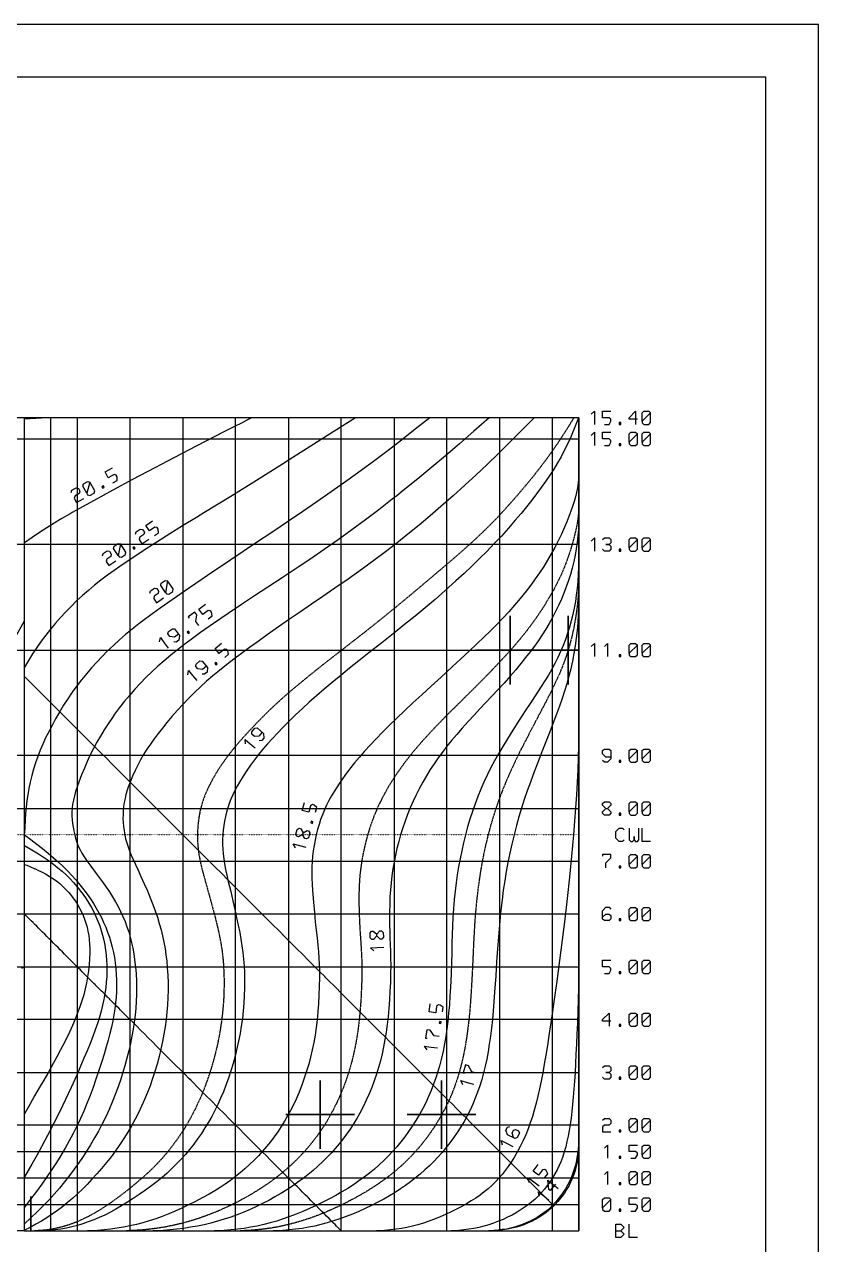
# Model space of a CAD drawing. Header units: millimetres. Extents: x -75152 to 353425, y 12138 to 222005.
# Drawn here: x 338384 to 353425, y 149658 to 172769 of the extents above; entities that cross this region are included whole.
import ezdxf

# ---------------------------------------------------------------- set-up
doc = ezdxf.new("R2010")
doc.units = ezdxf.units.MM
doc.linetypes.add('ACAD_ISO02W100', pattern=[15, 12, -3])
doc.linetypes.add('ACAD_ISO07W100', pattern=[3.5, 0.5, -3])
doc.layers.add('11', color=7, linetype='Continuous')

# ---------------------------------------------------------------- blocks, each defined once
blk = doc.blocks.new('A$C3242291E')
at = {"layer": '11', "color": 7, "linetype": 'Continuous'}
for points in [[(0, 0), (175200, 0), (175200, 65899), (0, 65899), (0, 0)], [(1000, 1000), (174200, 1000), (174200, 64899), (1000, 64899), (1000, 1000)], [(170893, 58514), (170955, 58574), (170955, 58574), (170955, 58449), (170955, 58324)], [(171143, 58324), (171235, 58324), (171235, 58324), (171268, 58387), (171268, 58387), (171268, 58419), (171268, 58419), (171235, 58449), (171235, 58449), (171110, 58449), (171110, 58449), (171110, 58574), (171110, 58574), (171268, 58574)], [(171768, 58419), (171610, 58419), (171610, 58419), (171610, 58449), (171610, 58449), (171735, 58574), (171735, 58574), (171735, 58449), (171735, 58324)], [(171860, 58387), (171860, 58544), (171860, 58544), (171893, 58574), (171893, 58574), (171985, 58574), (171985, 58574), (172018, 58544), (172018, 58544), (171860, 58387), (171860, 58387), (171860, 58354), (171860, 58354), (171893, 58324), (171893, 58324), (171985, 58324), (171985, 58324), (172018, 58357), (172018, 58357), (172018, 58544)], [(160160, 58449), (149660, 58449)], [(160160, 43046), (160160, 58451)], [(170660, 58449), (160160, 58449)], [(166430, 58449), (165782, 58034), (165176, 57649), (165049, 57569), (164555, 57259), (164069, 56958), (163560, 56647), (163419, 56560), (163155, 56399), (162912, 56249), (162685, 56107), (162466, 55966), (162250, 55824), (162029, 55673), (161798, 55511), (161734, 55465), (161609, 55371), (161488, 55275), (161372, 55178), (161258, 55080), (161149, 54980), (161043, 54877), (160941, 54773), (160842, 54667), (160747, 54558), (160655, 54447), (160565, 54334), (160479, 54217), (160395, 54099), (160314, 53977), (160236, 53852), (160161, 53726)], [(167840, 58449), (167561, 58230), (167299, 58026), (167046, 57831), (166795, 57641), (166536, 57450), (166264, 57253), (165969, 57044), (165697, 56854), (165431, 56672), (165158, 56488), (164864, 56291), (164534, 56071), (164066, 55758), (163624, 55458), (163186, 55158), (162731, 54842), (162590, 54742), (162455, 54643), (162324, 54543), (162198, 54442), (162076, 54342), (161958, 54240), (161845, 54137), (161736, 54033), (161630, 53927), (161528, 53820), (161430, 53711), (161334, 53600), (161242, 53486), (161153, 53370), (161067, 53250), (160984, 53128), (160903, 53003), (160825, 52874), (160751, 52747), (160683, 52623), (160619, 52503), (160561, 52384), (160507, 52267), (160457, 52150), (160412, 52033), (160371, 51916), (160334, 51796), (160300, 51674), (160269, 51549), (160244, 51428), (160222, 51310), (160205, 51192), (160191, 51074), (160179, 50952), (160171, 50825), (160165, 50692), (160161, 50581)], [(168960, 58449), (168671, 58194), (168398, 57956), (168135, 57730), (167875, 57510), (167611, 57292), (167335, 57070), (167210, 56970), (167125, 56904), (166871, 56706), (166617, 56514), (166362, 56325), (166104, 56139), (165839, 55953), (165566, 55766), (165346, 55618), (165042, 55417), (164770, 55240), (164517, 55075), (164270, 54912), (164016, 54742), (163742, 54555), (163656, 54495), (163496, 54381), (163344, 54270), (163199, 54162), (163061, 54055), (162930, 53950), (162805, 53845), (162685, 53741), (162571, 53636), (162461, 53529), (162355, 53421), (162253, 53311), (162153, 53197), (162057, 53080), (161962, 52958), (161868, 52832), (161825, 52771), (161745, 52654), (161670, 52537), (161599, 52420), (161532, 52303), (161468, 52184), (161408, 52064), (161350, 51941), (161295, 51814), (161242, 51684), (161191, 51549), (161190, 51547), (161157, 51457), (161129, 51371), (161106, 51288), (161087, 51208), (161073, 51130), (161063, 51055), (161058, 50981), (161058, 50908), (161061, 50836), (161068, 50765), (161080, 50693), (161095, 50622), (161113, 50549), (161114, 50547), (161128, 50484), (161145, 50425), (161164, 50372), (161187, 50319), (161215, 50263), (161248, 50203), (161290, 50135), (161344, 50054), (161415, 49953), (161517, 49815), (161652, 49638), (161710, 49558), (161772, 49467), (161830, 49375), (161884, 49283), (161935, 49190), (161982, 49096), (162025, 49001), (162065, 48905), (162101, 48808), (162134, 48709), (162163, 48609), (162189, 48506), (162211, 48402), (162231, 48296), (162247, 48188), (162260, 48078), (162263, 48048), (162274, 47916), (162282, 47784), (162285, 47654), (162284, 47524), (162279, 47394), (162271, 47264), (162258, 47134), (162241, 47002), (162221, 46869), (162196, 46735), (162168, 46598), (162136, 46459), (162099, 46317), (162059, 46172), (162031, 46075), (161983, 45923), (161932, 45774), (161878, 45629), (161821, 45486), (161762, 45346), (161699, 45208), (161632, 45073), (161562, 44939), (161489, 44808), (161412, 44677), (161331, 44548), (161247, 44420), (161196, 44347), (161104, 44218), (161012, 44094), (160918, 43974), (160822, 43858), (160723, 43744), (160620, 43631), (160513, 43519), (160402, 43407), (160284, 43294), (160161, 43180)], [(169813, 58449), (169576, 58209), (169352, 57984), (169136, 57771), (168925, 57566), (168715, 57367), (168502, 57169), (168281, 56970), (168049, 56766), (167842, 56589), (167634, 56415), (167424, 56244), (167211, 56075), (166997, 55910), (166780, 55747), (166560, 55587), (166289, 55394), (166041, 55221), (165812, 55063), (165596, 54915), (165388, 54774), (165182, 54634), (164974, 54490), (164757, 54338), (164584, 54214), (164422, 54097), (164268, 53984), (164123, 53874), (163985, 53768), (163854, 53664), (163729, 53560), (163609, 53457), (163494, 53353), (163382, 53247), (163272, 53139), (163165, 53027), (163058, 52911), (162952, 52789), (162859, 52679), (162772, 52572), (162691, 52469), (162615, 52368), (162545, 52268), (162479, 52169), (162417, 52070), (162359, 51970), (162305, 51869), (162254, 51766), (162206, 51659), (162160, 51549), (162131, 51471), (162105, 51393), (162083, 51315), (162065, 51239), (162050, 51162), (162038, 51086), (162031, 51010), (162027, 50934), (162026, 50858), (162029, 50781), (162036, 50704), (162046, 50627), (162060, 50549), (162077, 50471), (162098, 50396), (162122, 50322), (162150, 50246), (162183, 50166), (162220, 50080), (162263, 49985), (162312, 49879), (162367, 49759), (162430, 49621), (162488, 49487), (162542, 49358), (162591, 49232), (162636, 49109), (162677, 48988), (162714, 48869), (162747, 48751), (162776, 48634), (162801, 48516), (162823, 48397), (162840, 48278), (162855, 48156), (162866, 48031), (162874, 47890), (162879, 47749), (162879, 47608), (162876, 47469), (162869, 47329), (162858, 47190), (162843, 47051), (162824, 46911), (162801, 46772), (162774, 46632), (162744, 46491), (162709, 46350), (162671, 46208), (162629, 46065), (162586, 45931), (162539, 45798), (162489, 45668), (162436, 45538), (162379, 45411), (162318, 45285), (162254, 45161), (162187, 45039), (162116, 44918), (162042, 44799), (161965, 44682), (161884, 44566), (161800, 44453), (161712, 44341), (161621, 44231), (161530, 44126), (161439, 44025), (161348, 43928), (161257, 43836), (161165, 43748), (161072, 43664), (160978, 43583), (160883, 43506), (160787, 43433), (160688, 43363), (160587, 43296), (160485, 43232), (160379, 43172), (160271, 43114), (160161, 43059)], [(164460, 58449), (164373, 58401), (164271, 58349), (164139, 58285), (164025, 58229), (163949, 58190), (163412, 57911), (162870, 57626), (162752, 57564), (162629, 57500), (162209, 57277), (161835, 57076), (161468, 56875), (161067, 56656), (161024, 56632), (160869, 56543), (160724, 56455), (160585, 56367), (160447, 56276), (160307, 56180), (160161, 56078)], [(160532, 58449), (160481, 58444), (160374, 58436), (160267, 58431), (160161, 58430)], [(170651, 58449), (170603, 58319), (170553, 58192), (170500, 58069), (170444, 57947), (170384, 57828), (170322, 57710), (170255, 57594), (170185, 57477), (170110, 57361), (170031, 57244), (169948, 57126), (169860, 57007), (169767, 56886), (169668, 56762), (169565, 56636), (169455, 56506), (169326, 56356), (169194, 56209), (169059, 56065), (168922, 55922), (168781, 55781), (168636, 55640), (168487, 55499), (168333, 55358), (168131, 55177), (167938, 55009), (167748, 54848), (167557, 54689), (167360, 54530), (167152, 54363), (166929, 54186), (166685, 53994), (166496, 53845), (166318, 53703), (166149, 53566), (165990, 53435), (165838, 53308), (165693, 53184), (165555, 53063), (165423, 52942), (165296, 52821), (165172, 52700), (165059, 52586), (164954, 52477), (164855, 52372), (164763, 52270), (164676, 52170), (164595, 52071), (164517, 51972), (164443, 51871), (164371, 51768), (164302, 51661), (164234, 51549), (164187, 51468), (164145, 51386), (164106, 51305), (164071, 51224), (164039, 51143), (164011, 51061), (163987, 50979), (163966, 50895), (163948, 50811), (163934, 50725), (163923, 50638), (163916, 50549), (163912, 50458), (163912, 50368), (163916, 50279), (163924, 50188), (163936, 50095), (163952, 49998), (163971, 49895), (163994, 49786), (164021, 49668), (164066, 49475), (164108, 49297), (164145, 49133), (164179, 48980), (164210, 48837), (164237, 48702), (164260, 48572), (164280, 48446), (164296, 48322), (164309, 48197), (164319, 48070), (164325, 47939), (164328, 47794), (164327, 47648), (164323, 47503), (164315, 47358), (164302, 47214), (164287, 47070), (164267, 46927), (164243, 46784), (164216, 46642), (164185, 46500), (164151, 46360), (164113, 46220), (164071, 46081), (164025, 45943), (163976, 45807), (163927, 45683), (163876, 45562), (163822, 45444), (163766, 45328), (163706, 45215), (163644, 45105), (163579, 44997), (163511, 44892), (163440, 44789), (163366, 44689), (163289, 44592), (163210, 44497), (163127, 44404), (163042, 44315), (162953, 44228), (162862, 44143), (162768, 44061), (162671, 43982), (162570, 43906), (162452, 43819), (162336, 43738), (162222, 43661), (162111, 43589), (162001, 43522), (161894, 43460), (161787, 43402), (161682, 43348), (161577, 43300), (161474, 43255), (161370, 43216), (161267, 43180), (161164, 43149), (161060, 43122), (160956, 43100), (160851, 43081), (160745, 43067), (160637, 43057), (160528, 43051), (160473, 43050)], [(160660, 43049), (160660, 58449)], [(161160, 58449), (161160, 43049)], [(162160, 43049), (162160, 58449)], [(163160, 58449), (163160, 43049)], [(164160, 43049), (164160, 58449)], [(165160, 58449), (165160, 43049)], [(166160, 43049), (166160, 58449)], [(167160, 58449), (167160, 43049)], [(168160, 43049), (168160, 58449)], [(169160, 58449), (169160, 43049)], [(170160, 43049), (170160, 58449)], [(170660, 58449), (170660, 43049)], [(170660, 43049), (170660, 58449)], [(171423, 58324), (171455, 58324), (171455, 58324), (171455, 58357), (171455, 58357), (171423, 58357), (171423, 58357), (171423, 58324), (171423, 58324), (171455, 58324)], [(149660, 58049), (160160, 58049)], [(160160, 58049), (170660, 58049)], [(170893, 58114), (170955, 58174), (170955, 58174), (170955, 58049), (170955, 57924)], [(171143, 57924), (171235, 57924), (171235, 57924), (171268, 57987), (171268, 57987), (171268, 58019), (171268, 58019), (171235, 58049), (171235, 58049), (171110, 58049), (171110, 58049), (171110, 58174), (171110, 58174), (171268, 58174)], [(171610, 57987), (171610, 58144), (171610, 58144), (171643, 58174), (171643, 58174), (171735, 58174), (171735, 58174), (171768, 58144), (171768, 58144), (171610, 57987), (171610, 57987), (171610, 57954), (171610, 57954), (171643, 57924), (171643, 57924), (171735, 57924), (171735, 57924), (171768, 57957), (171768, 57957), (171768, 58144)], [(171860, 57987), (171860, 58144), (171860, 58144), (171893, 58174), (171893, 58174), (171985, 58174), (171985, 58174), (172018, 58144), (172018, 58144), (171860, 57987), (171860, 57987), (171860, 57954), (171860, 57954), (171893, 57924), (171893, 57924), (171985, 57924), (171985, 57924), (172018, 57957), (172018, 57957), (172018, 58144)], [(171423, 57924), (171455, 57924), (171455, 57924), (171455, 57957), (171455, 57957), (171423, 57957), (171423, 57957), (171423, 57924), (171423, 57924), (171455, 57924)], [(170659, 57422), (170658, 57383), (170653, 57294), (170644, 57208), (170631, 57122), (170615, 57035), (170594, 56949), (170570, 56860), (170542, 56770), (170510, 56677), (170473, 56580), (170433, 56479), (170388, 56374), (170330, 56244), (170269, 56117), (170205, 55992), (170138, 55870), (170068, 55749), (169994, 55630), (169916, 55513), (169835, 55396), (169749, 55279), (169660, 55164), (169550, 55028), (169442, 54899), (169333, 54776), (169222, 54655), (169108, 54536), (168988, 54416), (168862, 54292), (168727, 54164), (168583, 54029), (168427, 53884), (168259, 53729), (168051, 53538), (167860, 53363), (167683, 53200), (167518, 53048), (167363, 52903), (167215, 52762), (167074, 52624), (166942, 52492), (166821, 52368), (166708, 52250), (166603, 52136), (166504, 52023), (166409, 51910), (166318, 51795), (166228, 51675), (166139, 51549), (166080, 51461), (166025, 51373), (165974, 51286), (165927, 51198), (165883, 51109), (165842, 51020), (165805, 50929), (165770, 50837), (165739, 50744), (165711, 50648), (165686, 50549), (165663, 50446), (165644, 50345), (165629, 50245), (165618, 50145), (165610, 50043), (165605, 49940), (165604, 49835), (165605, 49726), (165610, 49613), (165617, 49495), (165635, 49276), (165652, 49079), (165669, 48902), (165685, 48742), (165701, 48597), (165715, 48462), (165727, 48335), (165737, 48213), (165744, 48093), (165747, 47972), (165747, 47847), (165744, 47677), (165737, 47513), (165729, 47353), (165717, 47198), (165702, 47047), (165684, 46900), (165663, 46756), (165639, 46615), (165610, 46477), (165579, 46340), (165543, 46206), (165504, 46072), (165460, 45940), (165412, 45808), (165360, 45676), (165303, 45543), (165254, 45436), (165200, 45330), (165144, 45226), (165085, 45124), (165023, 45024), (164958, 44926), (164890, 44831), (164819, 44737), (164745, 44646), (164669, 44557), (164590, 44471), (164508, 44387), (164424, 44305), (164337, 44226), (164247, 44149), (164155, 44075), (164061, 44004), (163964, 43935), (163865, 43870), (163764, 43807), (163661, 43746), (163528, 43674), (163398, 43605), (163269, 43540), (163142, 43480), (163017, 43424), (162893, 43371), (162769, 43323), (162646, 43279), (162524, 43238), (162403, 43202), (162281, 43170), (162159, 43141), (162037, 43117), (161915, 43096), (161791, 43079), (161667, 43066), (161541, 43057), (161414, 43051), (161355, 43050)], [(161836, 57218), (161917, 57263), (161917, 57263), (161916, 57333), (161916, 57333), (161900, 57362), (161900, 57362), (161857, 57373), (161857, 57373), (161748, 57313), (161748, 57313), (161688, 57422), (161688, 57422), (161826, 57498)], [(161044, 57036), (161058, 57078), (161058, 57078), (161139, 57123), (161139, 57123), (161182, 57112), (161182, 57112), (161212, 57057), (161212, 57057), (161199, 57013), (161199, 57013), (161118, 56969), (161118, 56969), (161104, 56927), (161104, 56927), (161149, 56843), (161149, 56843), (161288, 56919)], [(161339, 57018), (161263, 57156), (161263, 57156), (161277, 57198), (161277, 57198), (161359, 57242), (161359, 57242), (161401, 57232), (161401, 57232), (161339, 57018), (161339, 57018), (161354, 56989), (161354, 56989), (161397, 56979), (161397, 56979), (161478, 57023), (161478, 57023), (161491, 57067), (161491, 57067), (161401, 57232)], [(161643, 57113), (161671, 57129), (161671, 57129), (161656, 57157), (161656, 57157), (161627, 57142), (161627, 57142), (161643, 57113), (161643, 57113), (161671, 57129)], [(162622, 56220), (162699, 56271), (162699, 56271), (162692, 56341), (162692, 56341), (162674, 56368), (162674, 56368), (162630, 56375), (162630, 56375), (162526, 56306), (162526, 56306), (162457, 56410), (162457, 56410), (162588, 56497)], [(170659, 56519), (170656, 56429), (170651, 56341), (170641, 56215), (170627, 56091), (170609, 55968), (170588, 55845), (170562, 55724), (170533, 55603), (170499, 55483), (170462, 55364), (170421, 55246), (170377, 55129), (170328, 55012), (170274, 54893), (170218, 54777), (170160, 54664), (170098, 54554), (170034, 54445), (169966, 54337), (169894, 54230), (169817, 54123), (169737, 54015), (169651, 53905), (169561, 53792), (169464, 53677), (169363, 53558), (169243, 53424), (169127, 53297), (169012, 53175), (168899, 53056), (168787, 52938), (168675, 52818), (168562, 52696), (168449, 52569), (168347, 52451), (168251, 52337), (168162, 52226), (168077, 52116), (167997, 52007), (167921, 51897), (167847, 51785), (167776, 51669), (167706, 51549), (167641, 51430), (167580, 51309), (167521, 51186), (167467, 51062), (167416, 50936), (167368, 50808), (167324, 50680), (167284, 50549), (167248, 50421), (167215, 50292), (167187, 50163), (167161, 50034), (167139, 49905), (167120, 49774), (167105, 49642), (167093, 49509), (167083, 49375), (167077, 49228), (167074, 49092), (167074, 48963), (167076, 48838), (167079, 48717), (167083, 48596), (167088, 48473), (167092, 48346), (167095, 48213), (167096, 48072), (167094, 47920), (167090, 47755), (167082, 47585), (167073, 47421), (167061, 47262), (167047, 47108), (167030, 46959), (167010, 46814), (166988, 46673), (166962, 46536), (166934, 46402), (166902, 46270), (166867, 46141), (166828, 46014), (166785, 45889), (166738, 45766), (166688, 45643), (166633, 45521), (166574, 45400), (166511, 45279), (166452, 45175), (166391, 45073), (166328, 44975), (166262, 44879), (166193, 44785), (166121, 44694), (166046, 44606), (165968, 44519), (165888, 44435), (165804, 44353), (165717, 44272), (165627, 44194), (165534, 44117), (165437, 44042), (165337, 43969), (165234, 43897), (165127, 43827), (165017, 43758), (164903, 43691), (164788, 43626), (164671, 43565), (164553, 43507), (164434, 43452), (164313, 43401), (164191, 43353), (164068, 43309), (163944, 43268), (163819, 43230), (163692, 43196), (163565, 43165), (163437, 43138), (163308, 43115), (163178, 43095), (163048, 43078), (162917, 43066), (162785, 43057), (162653, 43051), (162592, 43050)], [(162265, 56247), (162275, 56290), (162275, 56290), (162352, 56341), (162352, 56341), (162396, 56334), (162396, 56334), (162431, 56282), (162431, 56282), (162422, 56237), (162422, 56237), (162344, 56186), (162344, 56186), (162334, 56143), (162334, 56143), (162386, 56064), (162386, 56064), (162518, 56151)], [(170893, 56114), (170955, 56174), (170955, 56174), (170955, 56049), (170955, 55924)], [(171110, 56144), (171143, 56174), (171143, 56174), (171235, 56174), (171235, 56174), (171268, 56144), (171268, 56144), (171268, 56082), (171268, 56082), (171235, 56049), (171235, 56049), (171173, 56049), (171173, 56049), (171235, 56049), (171235, 56049), (171268, 56019), (171268, 56019), (171268, 55957), (171268, 55957), (171235, 55924), (171235, 55924), (171143, 55924), (171143, 55924), (171110, 55957)], [(171610, 55987), (171610, 56144), (171610, 56144), (171643, 56174), (171643, 56174), (171735, 56174), (171735, 56174), (171768, 56144), (171768, 56144), (171610, 55987), (171610, 55987), (171610, 55954), (171610, 55954), (171643, 55924), (171643, 55924), (171735, 55924), (171735, 55924), (171768, 55957), (171768, 55957), (171768, 56144)], [(171860, 55987), (171860, 56144), (171860, 56144), (171893, 56174), (171893, 56174), (171985, 56174), (171985, 56174), (172018, 56144), (172018, 56144), (171860, 55987), (171860, 55987), (171860, 55954), (171860, 55954), (171893, 55924), (171893, 55924), (171985, 55924), (171985, 55924), (172018, 55957), (172018, 55957), (172018, 56144)], [(160160, 56049), (149660, 56049)], [(170660, 56049), (160160, 56049)], [(161935, 55840), (161848, 55971), (161848, 55971), (161859, 56014), (161859, 56014), (161936, 56065), (161936, 56065), (161979, 56058), (161979, 56058), (161935, 55840), (161935, 55840), (161953, 55813), (161953, 55813), (161997, 55806), (161997, 55806), (162074, 55857), (162074, 55857), (162083, 55902), (162083, 55902), (161979, 56058)], [(162230, 55960), (162257, 55978), (162257, 55978), (162239, 56005), (162239, 56005), (162212, 55987), (162212, 55987), (162230, 55960), (162230, 55960), (162257, 55978)], [(171423, 55924), (171455, 55924), (171455, 55924), (171455, 55957), (171455, 55957), (171423, 55957), (171423, 55957), (171423, 55924), (171423, 55924), (171455, 55924)], [(161640, 55833), (161650, 55876), (161650, 55876), (161727, 55927), (161727, 55927), (161771, 55920), (161771, 55920), (161805, 55868), (161805, 55868), (161796, 55823), (161796, 55823), (161719, 55772), (161719, 55772), (161709, 55729), (161709, 55729), (161761, 55650), (161761, 55650), (161892, 55737)], [(170659, 55784), (170659, 55758), (170655, 55616), (170649, 55479), (170639, 55346), (170627, 55217), (170612, 55090), (170594, 54966), (170572, 54843), (170546, 54722), (170517, 54603), (170484, 54484), (170447, 54367), (170406, 54251), (170362, 54136), (170314, 54022), (170261, 53909), (170205, 53797), (170146, 53686), (170082, 53575), (170014, 53465), (169933, 53338), (169844, 53203), (169748, 53058), (169644, 52899), (169531, 52724), (169409, 52530), (169309, 52368), (169219, 52221), (169138, 52084), (169064, 51953), (168994, 51824), (168927, 51690), (168861, 51549), (168801, 51414), (168746, 51276), (168693, 51137), (168644, 50994), (168597, 50849), (168554, 50701), (168513, 50549), (168475, 50397), (168441, 50245), (168410, 50094), (168382, 49943), (168357, 49790), (168336, 49637), (168317, 49481), (168300, 49324), (168286, 49148), (168275, 48983), (168268, 48823), (168262, 48662), (168257, 48495), (168253, 48318), (168247, 48123), (168239, 47907), (168229, 47662), (168219, 47494), (168208, 47331), (168194, 47173), (168178, 47021), (168160, 46873), (168139, 46729), (168115, 46590), (168089, 46454), (168060, 46322), (168027, 46194), (167991, 46068), (167952, 45945), (167910, 45825), (167864, 45707), (167814, 45591), (167760, 45476), (167702, 45363), (167640, 45251), (167574, 45139), (167503, 45028), (167434, 44927), (167363, 44829), (167289, 44733), (167212, 44641), (167133, 44551), (167051, 44464), (166966, 44380), (166878, 44298), (166787, 44219), (166692, 44141), (166595, 44066), (166495, 43993), (166391, 43922), (166283, 43853), (166173, 43785), (166058, 43720), (165940, 43656), (165812, 43589), (165685, 43527), (165559, 43469), (165434, 43414), (165309, 43363), (165185, 43317), (165062, 43274), (164938, 43234), (164815, 43199), (164691, 43167), (164568, 43140), (164443, 43115), (164319, 43095), (164193, 43079), (164067, 43066), (163940, 43056), (163812, 43051), (163753, 43050)], [(162831, 55140), (162741, 55270), (162741, 55270), (162751, 55313), (162751, 55313), (162827, 55366), (162827, 55366), (162871, 55359), (162871, 55359), (162831, 55140), (162831, 55140), (162850, 55114), (162850, 55114), (162894, 55107), (162894, 55107), (162970, 55160), (162970, 55160), (162978, 55206), (162978, 55206), (162871, 55359)], [(162536, 55127), (162546, 55170), (162546, 55170), (162622, 55223), (162622, 55223), (162665, 55217), (162665, 55217), (162701, 55165), (162701, 55165), (162693, 55120), (162693, 55120), (162617, 55067), (162617, 55067), (162608, 55024), (162608, 55024), (162662, 54946), (162662, 54946), (162791, 55036)], [(170659, 55027), (170656, 54878), (170649, 54723), (170640, 54571), (170626, 54422), (170610, 54274), (170589, 54128), (170565, 53984), (170537, 53840), (170505, 53696), (170470, 53553), (170430, 53409), (170388, 53271), (170342, 53130), (170291, 52984), (170236, 52832), (170176, 52672), (170111, 52502), (170023, 52278), (169948, 52089), (169880, 51917), (169814, 51743), (169742, 51549), (169682, 51382), (169627, 51219), (169575, 51056), (169525, 50891), (169478, 50723), (169432, 50549), (169389, 50373), (169350, 50199), (169315, 50027), (169283, 49854), (169255, 49679), (169229, 49501), (169205, 49318), (169177, 49070), (169154, 48840), (169135, 48617), (169119, 48389), (169103, 48146), (169085, 47877), (169065, 47570), (169052, 47389), (169038, 47216), (169022, 47049), (169004, 46888), (168985, 46734), (168963, 46585), (168940, 46441), (168914, 46303), (168885, 46169), (168854, 46040), (168820, 45915), (168783, 45793), (168742, 45675), (168699, 45559), (168652, 45447), (168601, 45336), (168546, 45228), (168487, 45121), (168424, 45016), (168357, 44911), (168285, 44808), (168215, 44713), (168143, 44621), (168068, 44532), (167991, 44445), (167911, 44362), (167829, 44280), (167745, 44202), (167657, 44125), (167567, 44051), (167474, 43979), (167378, 43910), (167280, 43842), (167178, 43777), (167073, 43713), (166965, 43651), (166854, 43591), (166732, 43529), (166611, 43470), (166491, 43416), (166371, 43365), (166252, 43318), (166133, 43275), (166014, 43235), (165895, 43200), (165776, 43168), (165657, 43140), (165537, 43116), (165417, 43095), (165296, 43079), (165175, 43066), (165052, 43057), (164928, 43051), (164871, 43050)], [(163639, 54642), (163713, 54697), (163713, 54697), (163702, 54766), (163702, 54766), (163683, 54792), (163683, 54792), (163639, 54797), (163639, 54797), (163538, 54723), (163538, 54723), (163464, 54824), (163464, 54824), (163591, 54917)], [(159237, 52963), (160160, 54605)], [(163461, 54511), (163405, 54588), (163405, 54588), (163427, 54719), (163427, 54719), (163390, 54769), (163390, 54769), (163263, 54676), (163263, 54676), (163281, 54652)], [(169360, 54049), (169360, 54049), (169360, 54049), (169360, 54049), (168710, 54049), (170010, 54049), (169360, 54049), (169360, 53399), (169360, 54699), (169360, 54049)], [(170659, 54049), (170460, 54049), (170460, 53399), (170460, 54699), (170460, 54049)], [(163079, 54348), (163002, 54292), (163002, 54292), (162915, 54305), (162915, 54305), (162878, 54356), (162878, 54356), (162886, 54399), (162886, 54399), (162961, 54454), (162961, 54454), (163005, 54449), (163005, 54449), (163098, 54322), (163098, 54322), (163085, 54235), (163085, 54235), (163034, 54198), (163034, 54198), (162989, 54205)], [(163260, 54363), (163286, 54383), (163286, 54383), (163267, 54409), (163267, 54409), (163241, 54390), (163241, 54390), (163260, 54363), (163260, 54363), (163286, 54383)], [(162720, 54203), (162735, 54288), (162735, 54288), (162809, 54187), (162883, 54087)], [(163955, 53909), (164027, 53968), (164027, 53968), (164012, 54037), (164012, 54037), (163991, 54062), (163991, 54062), (163947, 54064), (163947, 54064), (163851, 53985), (163851, 53985), (163771, 54081), (163771, 54081), (163893, 54181)], [(170893, 54114), (170955, 54174), (170955, 54174), (170955, 54049), (170955, 53924)], [(171143, 54114), (171205, 54174), (171205, 54174), (171205, 54049), (171205, 53924)], [(171610, 53987), (171610, 54144), (171610, 54144), (171643, 54174), (171643, 54174), (171735, 54174), (171735, 54174), (171768, 54144), (171768, 54144), (171610, 53987), (171610, 53987), (171610, 53954), (171610, 53954), (171643, 53924), (171643, 53924), (171735, 53924), (171735, 53924), (171768, 53957), (171768, 53957), (171768, 54144)], [(171860, 53987), (171860, 54144), (171860, 54144), (171893, 54174), (171893, 54174), (171985, 54174), (171985, 54174), (172018, 54144), (172018, 54144), (171860, 53987), (171860, 53987), (171860, 53954), (171860, 53954), (171893, 53924), (171893, 53924), (171985, 53924), (171985, 53924), (172018, 53957), (172018, 53957), (172018, 54144)], [(149660, 54049), (160160, 54049)], [(160160, 54049), (170660, 54049)], [(170460, 54049), (170460, 54049), (170460, 54049), (170460, 54049), (169810, 54049), (170659, 54049)], [(171423, 53924), (171455, 53924), (171455, 53924), (171455, 53957), (171455, 53957), (171423, 53957), (171423, 53957), (171423, 53924), (171423, 53924), (171455, 53924)], [(163256, 53578), (163266, 53664), (163266, 53664), (163346, 53568), (163425, 53471)], [(163606, 53744), (163532, 53683), (163532, 53683), (163444, 53692), (163444, 53692), (163405, 53740), (163405, 53740), (163411, 53784), (163411, 53784), (163482, 53843), (163482, 53843), (163526, 53840), (163526, 53840), (163626, 53719), (163626, 53719), (163618, 53631), (163618, 53631), (163570, 53591), (163570, 53591), (163524, 53595)], [(163786, 53769), (163811, 53790), (163811, 53790), (163790, 53815), (163790, 53815), (163765, 53794), (163765, 53794), (163786, 53769), (163786, 53769), (163811, 53790)], [(170172, 43537), (170172, 43537), (170186, 43523), (170184, 43525), (170180, 43529), (170173, 43536), (170169, 43540), (170160, 43549), (170150, 43559), (170138, 43571), (170124, 43586), (170107, 43602), (170087, 43622), (170065, 43644), (170039, 43670), (170011, 43698), (169979, 43730), (169944, 43765), (169909, 43800), (169872, 43837), (169831, 43878), (169787, 43922), (169740, 43969), (169691, 44019), (169638, 44071), (169582, 44127), (169524, 44185), (169464, 44245), (169402, 44307), (169371, 44338), (169342, 44367), (169329, 44380), (169265, 44444), (169199, 44510), (169132, 44577), (169064, 44645), (168993, 44716), (168921, 44788), (168847, 44862), (168771, 44939), (168691, 45018), (168609, 45100), (168523, 45186), (168463, 45246), (168401, 45308), (168337, 45372), (168270, 45439), (168200, 45509), (168128, 45581), (168053, 45656), (167975, 45734), (167903, 45806), (167832, 45878), (167758, 45951), (167681, 46028), (167602, 46107), (167520, 46189), (167435, 46274), (167347, 46363), (167256, 46454), (167162, 46547), (167065, 46644), (166995, 46714), (166887, 46823), (166775, 46934), (166661, 47048), (166544, 47166), (166423, 47286), (166299, 47410), (166172, 47537), (166042, 47667), (165910, 47799), (165870, 47839), (165846, 47863), (165747, 47962), (165641, 48068), (165534, 48175), (165423, 48286), (165320, 48389), (165213, 48496), (165090, 48619), (164976, 48734), (164859, 48850), (164741, 48968), (164622, 49087), (164502, 49207), (164382, 49327), (164263, 49446), (164145, 49564), (164043, 49666), (164015, 49694), (163889, 49820), (163763, 49946), (163637, 50072), (163511, 50198), (163385, 50324), (163259, 50450), (163160, 50549), (163078, 50632), (162966, 50743), (162856, 50853), (162748, 50961), (162643, 51066), (162541, 51168), (162442, 51267), (162346, 51363), (162252, 51457), (162160, 51549), (162160, 51549), (162075, 51635), (161948, 51762), (161824, 51885), (161705, 52005), (161587, 52122), (161470, 52239), (161353, 52356), (161236, 52473), (161069, 52641), (160900, 52809), (160835, 52874), (160829, 52881), (160721, 52988), (160611, 53098), (160553, 53156), (160493, 53216), (160375, 53334), (160310, 53399), (160243, 53466), (160237, 53472), (160160, 53549)], [(164664, 52492), (164602, 52420), (164602, 52420), (164514, 52414), (164514, 52414), (164466, 52455), (164466, 52455), (164465, 52499), (164465, 52499), (164525, 52569), (164525, 52569), (164569, 52574), (164569, 52574), (164689, 52471), (164689, 52471), (164695, 52383), (164695, 52383), (164654, 52335), (164654, 52335), (164608, 52332)], [(170659, 52567), (170659, 52480), (170655, 52243), (170648, 52010), (170640, 51779), (170629, 51549), (170615, 51305), (170598, 51059), (170579, 50807), (170558, 50549), (170520, 50145), (170481, 49749), (170437, 49342), (170393, 48950), (170345, 48558), (170295, 48167), (170243, 47777), (170187, 47386), (170154, 47161), (170123, 46949), (170092, 46748), (170063, 46557), (170033, 46376), (170004, 46204), (169975, 46041), (169945, 45886), (169915, 45739), (169883, 45598), (169850, 45464), (169816, 45336), (169779, 45213), (169740, 45095), (169698, 44980), (169654, 44870), (169606, 44762), (169555, 44656), (169500, 44553), (169441, 44450), (169377, 44348), (169323, 44267), (169266, 44190), (169207, 44116), (169145, 44044), (169080, 43976), (169012, 43910), (168941, 43847), (168867, 43785), (168789, 43726), (168708, 43669), (168623, 43614), (168534, 43560), (168441, 43507), (168344, 43456), (168242, 43406), (168136, 43356), (168031, 43311), (167926, 43269), (167821, 43230), (167717, 43196), (167613, 43165), (167508, 43138), (167404, 43114), (167299, 43094), (167194, 43078), (167088, 43065), (166981, 43056), (166873, 43051), (166825, 43050)], [(164347, 52270), (164342, 52357), (164342, 52357), (164437, 52275), (164532, 52194)], [(160160, 52049), (149660, 52049)], [(170660, 52049), (160160, 52049)], [(171268, 52019), (171173, 52019), (171173, 52019), (171110, 52082), (171110, 52082), (171110, 52144), (171110, 52144), (171143, 52174), (171143, 52174), (171235, 52174), (171235, 52174), (171268, 52144), (171268, 52144), (171268, 51987), (171268, 51987), (171205, 51924), (171205, 51924), (171143, 51924), (171143, 51924), (171110, 51957)], [(171610, 51987), (171610, 52144), (171610, 52144), (171643, 52174), (171643, 52174), (171735, 52174), (171735, 52174), (171768, 52144), (171768, 52144), (171610, 51987), (171610, 51987), (171610, 51954), (171610, 51954), (171643, 51924), (171643, 51924), (171735, 51924), (171735, 51924), (171768, 51957), (171768, 51957), (171768, 52144)], [(171860, 51987), (171860, 52144), (171860, 52144), (171893, 52174), (171893, 52174), (171985, 52174), (171985, 52174), (172018, 52144), (172018, 52144), (171860, 51987), (171860, 51987), (171860, 51954), (171860, 51954), (171893, 51924), (171893, 51924), (171985, 51924), (171985, 51924), (172018, 51957), (172018, 51957), (172018, 52144)], [(171423, 51924), (171455, 51924), (171455, 51924), (171455, 51957), (171455, 51957), (171423, 51957), (171423, 51957), (171423, 51924), (171423, 51924), (171455, 51924)], [(165672, 50977), (165697, 51066), (165697, 51066), (165645, 51114), (165645, 51114), (165614, 51123), (165614, 51123), (165576, 51099), (165576, 51099), (165543, 50979), (165543, 50979), (165422, 51012), (165422, 51012), (165464, 51164)], [(171173, 51049), (171110, 51112), (171110, 51112), (171110, 51144), (171110, 51144), (171143, 51174), (171143, 51174), (171235, 51174), (171235, 51174), (171268, 51144), (171268, 51144), (171268, 51112), (171268, 51112), (171205, 51049), (171205, 51049), (171268, 50987), (171268, 50987), (171268, 50957), (171268, 50957), (171235, 50924), (171235, 50924), (171143, 50924), (171143, 50924), (171110, 50957), (171110, 50957), (171110, 50987), (171110, 50987), (171173, 51049), (171173, 51049), (171205, 51049)], [(171610, 50987), (171610, 51144), (171610, 51144), (171643, 51174), (171643, 51174), (171735, 51174), (171735, 51174), (171768, 51144), (171768, 51144), (171610, 50987), (171610, 50987), (171610, 50954), (171610, 50954), (171643, 50924), (171643, 50924), (171735, 50924), (171735, 50924), (171768, 50957), (171768, 50957), (171768, 51144)], [(171860, 50987), (171860, 51144), (171860, 51144), (171893, 51174), (171893, 51174), (171985, 51174), (171985, 51174), (172018, 51144), (172018, 51144), (171860, 50987), (171860, 50987), (171860, 50954), (171860, 50954), (171893, 50924), (171893, 50924), (171985, 50924), (171985, 50924), (172018, 50957), (172018, 50957), (172018, 51144)], [(149660, 51049), (160160, 51049)], [(160160, 51049), (170660, 51049)], [(171423, 50924), (171455, 50924), (171455, 50924), (171455, 50957), (171455, 50957), (171423, 50957), (171423, 50957), (171423, 50924), (171423, 50924), (171455, 50924)], [(165427, 50557), (165350, 50513), (165350, 50513), (165319, 50522), (165319, 50522), (165299, 50561), (165299, 50561), (165323, 50650), (165323, 50650), (165361, 50674), (165361, 50674), (165392, 50665), (165392, 50665), (165436, 50588), (165436, 50588), (165513, 50632), (165513, 50632), (165542, 50624), (165542, 50624), (165564, 50584), (165564, 50584), (165540, 50495), (165540, 50495), (165500, 50472), (165500, 50472), (165471, 50480), (165471, 50480), (165427, 50557), (165427, 50557), (165436, 50588)], [(165614, 50765), (165623, 50796), (165623, 50796), (165591, 50805), (165591, 50805), (165583, 50774), (165583, 50774), (165614, 50765), (165614, 50765), (165623, 50796)], [(171518, 50457), (171485, 50424), (171485, 50424), (171423, 50424), (171423, 50424), (171360, 50487), (171360, 50487), (171360, 50614), (171360, 50614), (171423, 50674), (171423, 50674), (171485, 50674), (171485, 50674), (171515, 50644)], [(171610, 50674), (171610, 50457), (171610, 50457), (171643, 50424), (171643, 50424), (171673, 50424), (171673, 50424), (171705, 50457), (171705, 50457), (171705, 50519), (171705, 50519), (171705, 50454), (171705, 50454), (171735, 50424), (171735, 50424), (171768, 50424), (171768, 50424), (171798, 50457), (171798, 50457), (171798, 50674)], [(172018, 50424), (171860, 50424), (171860, 50424), (171860, 50549), (171860, 50674)], [(160161, 50548), (160282, 50459), (160393, 50374), (160500, 50289), (160611, 50199), (160710, 50115), (160803, 50032), (160891, 49950), (160975, 49866), (161056, 49781), (161134, 49694), (161210, 49604), (161285, 49510), (161349, 49423), (161410, 49336), (161467, 49249), (161521, 49160), (161571, 49071), (161617, 48981), (161660, 48890), (161700, 48798), (161736, 48705), (161768, 48611), (161797, 48516), (161823, 48420), (161845, 48323), (161863, 48224), (161878, 48124), (161891, 48013), (161900, 47904), (161905, 47796), (161906, 47688), (161903, 47581), (161897, 47473), (161887, 47364), (161873, 47254), (161855, 47142), (161833, 47027), (161808, 46909), (161779, 46787), (161746, 46662), (161709, 46531), (161669, 46396), (161625, 46254), (161570, 46083), (161515, 45919), (161459, 45762), (161402, 45609), (161343, 45461), (161282, 45316), (161219, 45174), (161152, 45034), (161083, 44895), (161009, 44755), (160930, 44615), (160849, 44478), (160766, 44343), (160678, 44208), (160586, 44073), (160489, 43935), (160386, 43795), (160277, 43649), (160161, 43498)], [(160161, 50346), (160299, 50267), (160429, 50188), (160521, 50129), (160535, 50120), (160626, 50057), (160712, 49993), (160794, 49927), (160873, 49860), (160948, 49791), (161020, 49719), (161090, 49644), (161158, 49566), (161224, 49483), (161274, 49417), (161329, 49338), (161381, 49258), (161428, 49175), (161473, 49091), (161514, 49005), (161551, 48917), (161585, 48828), (161615, 48738), (161641, 48646), (161664, 48553), (161682, 48459), (161698, 48363), (161709, 48267), (161716, 48170), (161720, 48090), (161721, 47978), (161718, 47868), (161711, 47759), (161700, 47651), (161685, 47542), (161665, 47433), (161641, 47323), (161612, 47210), (161579, 47095), (161542, 46977), (161500, 46855), (161454, 46728), (161403, 46597), (161348, 46460), (161288, 46317), (161256, 46242), (161150, 45997), (161045, 45763), (160939, 45536), (160831, 45311), (160718, 45085), (160598, 44855), (160547, 44760), (160424, 44533), (160299, 44309), (160161, 44071)], [(165291, 50304), (165249, 50380), (165249, 50380), (165370, 50347), (165490, 50314)], [(171173, 49924), (171173, 50019), (171173, 50019), (171268, 50112), (171268, 50112), (171268, 50174), (171268, 50174), (171110, 50174), (171110, 50174), (171110, 50144)], [(171610, 49987), (171610, 50144), (171610, 50144), (171643, 50174), (171643, 50174), (171735, 50174), (171735, 50174), (171768, 50144), (171768, 50144), (171610, 49987), (171610, 49987), (171610, 49954), (171610, 49954), (171643, 49924), (171643, 49924), (171735, 49924), (171735, 49924), (171768, 49957), (171768, 49957), (171768, 50144)], [(171860, 49987), (171860, 50144), (171860, 50144), (171893, 50174), (171893, 50174), (171985, 50174), (171985, 50174), (172018, 50144), (172018, 50144), (171860, 49987), (171860, 49987), (171860, 49954), (171860, 49954), (171893, 49924), (171893, 49924), (171985, 49924), (171985, 49924), (172018, 49957), (172018, 49957), (172018, 50144)], [(149660, 50049), (160160, 50049)], [(160160, 50049), (170660, 50049)], [(160161, 49986), (160203, 49972), (160260, 49949), (160355, 49908), (160367, 49903), (160412, 49883), (160486, 49847), (160559, 49809), (160630, 49768), (160699, 49724), (160765, 49677), (160828, 49626), (160888, 49572), (160945, 49516), (160998, 49457), (161049, 49395), (161078, 49357), (161124, 49293), (161167, 49228), (161205, 49161), (161240, 49093), (161272, 49023), (161300, 48951), (161325, 48877), (161346, 48802), (161363, 48725), (161377, 48645), (161387, 48564), (161394, 48480), (161398, 48394), (161397, 48306), (161394, 48216), (161393, 48208), (161385, 48089), (161373, 47972), (161356, 47857), (161336, 47744), (161311, 47632), (161282, 47519), (161249, 47406), (161211, 47292), (161168, 47176), (161121, 47057), (161068, 46936), (161011, 46811), (160949, 46681), (160881, 46547), (160808, 46407), (160803, 46398), (160704, 46216), (160613, 46054), (160526, 45904), (160440, 45758), (160352, 45607), (160260, 45444), (160161, 45262)], [(171423, 49924), (171455, 49924), (171455, 49924), (171455, 49957), (171455, 49957), (171423, 49957), (171423, 49957), (171423, 49924), (171423, 49924), (171455, 49924)], [(160160, 49049), (149660, 49049)], [(166160, 43049), (166160, 43049), (166160, 43049), (166160, 43049), (166160, 43049), (166160, 43049), (166159, 43050), (166155, 43054), (166149, 43061), (166139, 43070), (166126, 43083), (166110, 43099), (166091, 43118), (166069, 43140), (166043, 43166), (166014, 43195), (165983, 43226), (165972, 43237), (165929, 43280), (165883, 43326), (165835, 43374), (165785, 43424), (165735, 43474), (165683, 43526), (165642, 43567), (165587, 43622), (165537, 43672), (165525, 43684), (165477, 43733), (165428, 43781), (165380, 43829), (165331, 43879), (165280, 43929), (165225, 43985), (165166, 44043), (165105, 44104), (165040, 44169), (164971, 44238), (164898, 44311), (164822, 44387), (164742, 44467), (164661, 44548), (164580, 44629), (164497, 44712), (164411, 44798), (164323, 44886), (164231, 44978), (164137, 45072), (164040, 45169), (163940, 45269), (163837, 45372), (163804, 45405), (163706, 45503), (163596, 45613), (163469, 45740), (163315, 45894), (163266, 45943), (163208, 46001), (162932, 46277), (162739, 46470), (162661, 46549), (162583, 46626), (162506, 46703), (162431, 46778), (162358, 46851), (162286, 46923), (162218, 46992), (162151, 47058), (162088, 47121), (162077, 47132), (162058, 47151), (162017, 47192), (161980, 47229), (161945, 47264), (161913, 47296), (161882, 47327), (161855, 47355), (161829, 47380), (161805, 47405), (161786, 47424), (161769, 47440), (161756, 47453), (161745, 47464), (161733, 47476), (161718, 47492), (161715, 47494), (161693, 47517), (161668, 47541), (161642, 47567), (161612, 47597), (161580, 47629), (161544, 47665), (161506, 47704), (161503, 47706), (161482, 47727), (161460, 47749), (161436, 47773), (161410, 47799), (161381, 47828), (161350, 47860), (161315, 47894), (161277, 47932), (161254, 47955), (161219, 47990), (161183, 48026), (161146, 48063), (161109, 48100), (161070, 48139), (161031, 48178), (160991, 48218), (160972, 48237), (160958, 48251), (160919, 48290), (160879, 48330), (160838, 48371), (160798, 48412), (160756, 48454), (160713, 48496), (160670, 48539), (160628, 48581), (160586, 48623), (160545, 48665), (160504, 48705), (160466, 48743), (160428, 48781), (160393, 48817), (160358, 48851), (160350, 48859), (160346, 48864), (160331, 48878), (160323, 48886), (160290, 48919), (160267, 48942), (160245, 48965), (160221, 48988), (160193, 49016), (160160, 49049)], [(170660, 49049), (160160, 49049)], [(171110, 48987), (171173, 49049), (171173, 49049), (171235, 49049), (171235, 49049), (171268, 49019), (171268, 49019), (171268, 48957), (171268, 48957), (171235, 48924), (171235, 48924), (171143, 48924), (171143, 48924), (171110, 48954), (171110, 48954), (171110, 49112), (171110, 49112), (171173, 49177), (171173, 49177), (171235, 49177), (171235, 49177), (171268, 49144)], [(171610, 48987), (171610, 49144), (171610, 49144), (171643, 49174), (171643, 49174), (171735, 49174), (171735, 49174), (171768, 49144), (171768, 49144), (171610, 48987), (171610, 48987), (171610, 48954), (171610, 48954), (171643, 48924), (171643, 48924), (171735, 48924), (171735, 48924), (171768, 48957), (171768, 48957), (171768, 49144)], [(171860, 48987), (171860, 49144), (171860, 49144), (171893, 49174), (171893, 49174), (171985, 49174), (171985, 49174), (172018, 49144), (172018, 49144), (171860, 48987), (171860, 48987), (171860, 48954), (171860, 48954), (171893, 48924), (171893, 48924), (171985, 48924), (171985, 48924), (172018, 48957), (172018, 48957), (172018, 49144)], [(171423, 48924), (171455, 48924), (171455, 48924), (171455, 48957), (171455, 48957), (171423, 48957), (171423, 48957), (171423, 48924), (171423, 48924), (171455, 48924)], [(166832, 48633), (166772, 48568), (166772, 48568), (166739, 48567), (166739, 48567), (166708, 48599), (166708, 48599), (166705, 48691), (166705, 48691), (166733, 48725), (166733, 48725), (166766, 48726), (166766, 48726), (166831, 48666), (166831, 48666), (166891, 48730), (166891, 48730), (166921, 48731), (166921, 48731), (166955, 48700), (166955, 48700), (166958, 48608), (166958, 48608), (166927, 48574), (166927, 48574), (166897, 48573), (166897, 48573), (166832, 48633), (166832, 48633), (166831, 48666)], [(166777, 48351), (166715, 48411), (166715, 48411), (166840, 48416), (166965, 48420)], [(171143, 47924), (171235, 47924), (171235, 47924), (171268, 47987), (171268, 47987), (171268, 48019), (171268, 48019), (171235, 48049), (171235, 48049), (171110, 48049), (171110, 48049), (171110, 48174), (171110, 48174), (171268, 48174)], [(171610, 47987), (171610, 48144), (171610, 48144), (171643, 48174), (171643, 48174), (171735, 48174), (171735, 48174), (171768, 48144), (171768, 48144), (171610, 47987), (171610, 47987), (171610, 47954), (171610, 47954), (171643, 47924), (171643, 47924), (171735, 47924), (171735, 47924), (171768, 47957), (171768, 47957), (171768, 48144)], [(171860, 47987), (171860, 48144), (171860, 48144), (171893, 48174), (171893, 48174), (171985, 48174), (171985, 48174), (172018, 48144), (172018, 48144), (171860, 47987), (171860, 47987), (171860, 47954), (171860, 47954), (171893, 47924), (171893, 47924), (171985, 47924), (171985, 47924), (172018, 47957), (172018, 47957), (172018, 48144)], [(149660, 48049), (160160, 48049)], [(160110, 48025), (160160, 48049)], [(160160, 48049), (170660, 48049)], [(170659, 47909), (170659, 47875), (170655, 47650), (170649, 47425), (170641, 47201), (170632, 46985), (170623, 46778), (170614, 46582), (170605, 46394), (170596, 46215), (170587, 46045), (170577, 45884), (170566, 45730), (170555, 45583), (170542, 45444), (170528, 45311), (170513, 45185), (170496, 45065), (170478, 44951), (170458, 44843), (170435, 44739), (170411, 44640), (170384, 44546), (170354, 44455), (170322, 44368), (170287, 44285), (170249, 44205), (170207, 44127), (170163, 44051), (170114, 43978), (170062, 43906), (170009, 43838), (169952, 43773), (169893, 43711), (169830, 43651), (169765, 43594), (169697, 43540), (169625, 43488), (169551, 43438), (169474, 43391), (169394, 43347), (169311, 43305), (169225, 43266), (169136, 43229), (169045, 43195), (168954, 43165), (168861, 43138), (168767, 43114), (168672, 43094), (168577, 43078), (168481, 43066), (168385, 43056), (168288, 43051), (168244, 43050)], [(171423, 47924), (171455, 47924), (171455, 47924), (171455, 47957), (171455, 47957), (171423, 47957), (171423, 47957), (171423, 47924), (171423, 47924), (171455, 47924)], [(168077, 47194), (168089, 47286), (168089, 47286), (168032, 47326), (168032, 47326), (168000, 47331), (168000, 47331), (167966, 47303), (167966, 47303), (167949, 47179), (167949, 47179), (167825, 47195), (167825, 47195), (167846, 47351)], [(171268, 47019), (171110, 47019), (171110, 47019), (171110, 47049), (171110, 47049), (171235, 47174), (171235, 47174), (171235, 47049), (171235, 46924)], [(171610, 46987), (171610, 47144), (171610, 47144), (171643, 47174), (171643, 47174), (171735, 47174), (171735, 47174), (171768, 47144), (171768, 47144), (171610, 46987), (171610, 46987), (171610, 46954), (171610, 46954), (171643, 46924), (171643, 46924), (171735, 46924), (171735, 46924), (171768, 46957), (171768, 46957), (171768, 47144)], [(171860, 46987), (171860, 47144), (171860, 47144), (171893, 47174), (171893, 47174), (171985, 47174), (171985, 47174), (172018, 47144), (172018, 47144), (171860, 46987), (171860, 46987), (171860, 46954), (171860, 46954), (171893, 46924), (171893, 46924), (171985, 46924), (171985, 46924), (172018, 46957), (172018, 46957), (172018, 47144)], [(160160, 47049), (149660, 47049)], [(170660, 47049), (160160, 47049)], [(168048, 46976), (168052, 47008), (168052, 47008), (168020, 47013), (168020, 47013), (168016, 46980), (168016, 46980), (168048, 46976), (168048, 46976), (168052, 47008)], [(171423, 46924), (171455, 46924), (171455, 46924), (171455, 46957), (171455, 46957), (171423, 46957), (171423, 46957), (171423, 46924), (171423, 46924), (171455, 46924)], [(168014, 46728), (167920, 46741), (167920, 46741), (167841, 46848), (167841, 46848), (167779, 46856), (167779, 46856), (167758, 46700), (167758, 46700), (167788, 46696)], [(167789, 46476), (167738, 46546), (167738, 46546), (167861, 46530), (167985, 46513)], [(149660, 46049), (160160, 46049)], [(160160, 46049), (170660, 46049)], [(168724, 46033), (168633, 46060), (168633, 46060), (168570, 46176), (168570, 46176), (168510, 46194), (168510, 46194), (168466, 46042), (168466, 46042), (168495, 46034)], [(171110, 46144), (171143, 46174), (171143, 46174), (171235, 46174), (171235, 46174), (171268, 46144), (171268, 46144), (171268, 46082), (171268, 46082), (171235, 46049), (171235, 46049), (171173, 46049), (171173, 46049), (171235, 46049), (171235, 46049), (171268, 46019), (171268, 46019), (171268, 45957), (171268, 45957), (171235, 45924), (171235, 45924), (171143, 45924), (171143, 45924), (171110, 45957)], [(171610, 45987), (171610, 46144), (171610, 46144), (171643, 46174), (171643, 46174), (171735, 46174), (171735, 46174), (171768, 46144), (171768, 46144), (171610, 45987), (171610, 45987), (171610, 45954), (171610, 45954), (171643, 45924), (171643, 45924), (171735, 45924), (171735, 45924), (171768, 45957), (171768, 45957), (171768, 46144)], [(171860, 45987), (171860, 46144), (171860, 46144), (171893, 46174), (171893, 46174), (171985, 46174), (171985, 46174), (172018, 46144), (172018, 46144), (171860, 45987), (171860, 45987), (171860, 45954), (171860, 45954), (171893, 45924), (171893, 45924), (171985, 45924), (171985, 45924), (172018, 45957), (172018, 45957), (172018, 46144)], [(165760, 45249), (165760, 45249), (165760, 45249), (165760, 45249), (165110, 45249), (166410, 45249), (165760, 45249), (165760, 44599), (165760, 45899), (165760, 45249)], [(168060, 45249), (168060, 45249), (168060, 45249), (168060, 45249), (167410, 45249), (168710, 45249), (168060, 45249), (168060, 44599), (168060, 45899), (168060, 45249)], [(168464, 45817), (168423, 45893), (168423, 45893), (168544, 45859), (168664, 45824)], [(171423, 45924), (171455, 45924), (171455, 45924), (171455, 45957), (171455, 45957), (171423, 45957), (171423, 45957), (171423, 45924), (171423, 45924), (171455, 45924)], [(171110, 45144), (171143, 45174), (171143, 45174), (171235, 45174), (171235, 45174), (171268, 45144), (171268, 45144), (171268, 45082), (171268, 45082), (171235, 45049), (171235, 45049), (171143, 45049), (171143, 45049), (171110, 45019), (171110, 45019), (171110, 44924), (171110, 44924), (171268, 44924)], [(171610, 44987), (171610, 45144), (171610, 45144), (171643, 45174), (171643, 45174), (171735, 45174), (171735, 45174), (171768, 45144), (171768, 45144), (171610, 44987), (171610, 44987), (171610, 44954), (171610, 44954), (171643, 44924), (171643, 44924), (171735, 44924), (171735, 44924), (171768, 44957), (171768, 44957), (171768, 45144)], [(171860, 44987), (171860, 45144), (171860, 45144), (171893, 45174), (171893, 45174), (171985, 45174), (171985, 45174), (172018, 45144), (172018, 45144), (171860, 44987), (171860, 44987), (171860, 44954), (171860, 44954), (171893, 44924), (171893, 44924), (171985, 44924), (171985, 44924), (172018, 44957), (172018, 44957), (172018, 45144)], [(160160, 45049), (149660, 45049)], [(170660, 45049), (160160, 45049)], [(169423, 44815), (169394, 44898), (169394, 44898), (169422, 44954), (169422, 44954), (169463, 44970), (169463, 44970), (169519, 44943), (169519, 44943), (169534, 44900), (169534, 44900), (169494, 44817), (169494, 44817), (169453, 44800), (169453, 44800), (169311, 44869), (169311, 44869), (169280, 44954), (169280, 44954), (169307, 45010), (169307, 45010), (169350, 45025)], [(171423, 44924), (171455, 44924), (171455, 44924), (171455, 44957), (171455, 44957), (171423, 44957), (171423, 44957), (171423, 44924), (171423, 44924), (171455, 44924)], [(170659, 44785), (170659, 44759), (170654, 44673), (170647, 44588), (170637, 44506), (170624, 44426), (170608, 44348), (170589, 44271), (170566, 44197), (170541, 44123), (170512, 44052), (170480, 43982), (170445, 43913), (170406, 43846), (170364, 43780), (170319, 43715), (170271, 43654), (170222, 43595), (170169, 43540), (170114, 43487), (170057, 43436), (169997, 43389), (169934, 43345), (169870, 43303), (169803, 43264), (169735, 43229), (169664, 43197), (169592, 43168), (169517, 43142), (169440, 43119), (169364, 43099), (169287, 43083), (169209, 43071), (169130, 43061), (169049, 43054), (168965, 43050), (168947, 43050)], [(170659, 44651), (170657, 44594), (170651, 44510), (170641, 44428), (170627, 44347), (170609, 44268), (170588, 44190), (170563, 44114), (170535, 44040), (170503, 43968), (170467, 43897), (170428, 43829), (170386, 43763), (170340, 43698), (170314, 43666), (170263, 43605), (170209, 43547), (170153, 43491), (170094, 43439), (170032, 43390), (169968, 43344), (169902, 43301), (169833, 43261), (169763, 43225), (169690, 43192), (169616, 43163), (169540, 43136), (169476, 43118), (169391, 43097), (169303, 43080), (169213, 43066), (169121, 43057), (169027, 43051), (168981, 43050)], [(169214, 44674), (169187, 44757), (169187, 44757), (169300, 44702), (169412, 44648)], [(171143, 44614), (171205, 44674), (171205, 44674), (171205, 44549), (171205, 44424)], [(171643, 44424), (171735, 44424), (171735, 44424), (171768, 44487), (171768, 44487), (171768, 44519), (171768, 44519), (171735, 44549), (171735, 44549), (171610, 44549), (171610, 44549), (171610, 44674), (171610, 44674), (171768, 44674)], [(171860, 44487), (171860, 44644), (171860, 44644), (171893, 44674), (171893, 44674), (171985, 44674), (171985, 44674), (172018, 44644), (172018, 44644), (171860, 44487), (171860, 44487), (171860, 44454), (171860, 44454), (171893, 44424), (171893, 44424), (171985, 44424), (171985, 44424), (172018, 44457), (172018, 44457), (172018, 44644)], [(149660, 44549), (160160, 44549)], [(160160, 44549), (170660, 44549)], [(171423, 44424), (171455, 44424), (171455, 44424), (171455, 44457), (171455, 44457), (171423, 44457), (171423, 44457), (171423, 44424), (171423, 44424), (171455, 44424)], [(170017, 44056), (170071, 44131), (170071, 44131), (170040, 44194), (170040, 44194), (170014, 44213), (170014, 44213), (169970, 44204), (169970, 44204), (169897, 44103), (169897, 44103), (169796, 44177), (169796, 44177), (169888, 44304)], [(171143, 44114), (171205, 44174), (171205, 44174), (171205, 44049), (171205, 43924)], [(171610, 43987), (171610, 44144), (171610, 44144), (171643, 44174), (171643, 44174), (171735, 44174), (171735, 44174), (171768, 44144), (171768, 44144), (171610, 43987), (171610, 43987), (171610, 43954), (171610, 43954), (171643, 43924), (171643, 43924), (171735, 43924), (171735, 43924), (171768, 43957), (171768, 43957), (171768, 44144)], [(171860, 43987), (171860, 44144), (171860, 44144), (171893, 44174), (171893, 44174), (171985, 44174), (171985, 44174), (172018, 44144), (172018, 44144), (171860, 43987), (171860, 43987), (171860, 43954), (171860, 43954), (171893, 43924), (171893, 43924), (171985, 43924), (171985, 43924), (172018, 43957), (172018, 43957), (172018, 44144)], [(160160, 44049), (149660, 44049)], [(170660, 44049), (160160, 44049)], [(169716, 43966), (169704, 44052), (169704, 44052), (169805, 43978), (169907, 43904)], [(170216, 43934), (170116, 43812), (170116, 43812), (170093, 43831), (170093, 43831), (170075, 44007), (170075, 44007), (170172, 43928), (170269, 43849)], [(171423, 43924), (171455, 43924), (171455, 43924), (171455, 43957), (171455, 43957), (171423, 43957), (171423, 43957), (171423, 43924), (171423, 43924), (171455, 43924)], [(160280, 43050), (160280, 43699), (160280, 43050)], [(169906, 43703), (169898, 43789), (169898, 43789), (169995, 43710), (170093, 43632)], [(149660, 43549), (160160, 43549)], [(160160, 43549), (170660, 43549)], [(171110, 43487), (171110, 43644), (171110, 43644), (171143, 43674), (171143, 43674), (171235, 43674), (171235, 43674), (171268, 43644), (171268, 43644), (171110, 43487), (171110, 43487), (171110, 43454), (171110, 43454), (171143, 43424), (171143, 43424), (171235, 43424), (171235, 43424), (171268, 43457), (171268, 43457), (171268, 43644)], [(171423, 43424), (171455, 43424), (171455, 43424), (171455, 43457), (171455, 43457), (171423, 43457), (171423, 43457), (171423, 43424), (171423, 43424), (171455, 43424)], [(171643, 43424), (171735, 43424), (171735, 43424), (171768, 43487), (171768, 43487), (171768, 43519), (171768, 43519), (171735, 43549), (171735, 43549), (171610, 43549), (171610, 43549), (171610, 43674), (171610, 43674), (171768, 43674)], [(171860, 43487), (171860, 43644), (171860, 43644), (171893, 43674), (171893, 43674), (171985, 43674), (171985, 43674), (172018, 43644), (172018, 43644), (171860, 43487), (171860, 43487), (171860, 43454), (171860, 43454), (171893, 43424), (171893, 43424), (171985, 43424), (171985, 43424), (172018, 43457), (172018, 43457), (172018, 43644)], [(160160, 43049), (149660, 43049)], [(160160, 43049), (170660, 43049)], [(171360, 43050), (171454, 43050), (171454, 43050), (171517, 42987), (171517, 42987), (171454, 42924), (171454, 42924), (171360, 42924), (171360, 42924), (171360, 43049), (171360, 43174), (171360, 43174), (171454, 43174), (171454, 43174), (171517, 43113), (171517, 43113), (171454, 43050)], [(171768, 42924), (171610, 42924), (171610, 42924), (171610, 43049), (171610, 43174)]]:
    blk.add_lwpolyline(points, dxfattribs=at)
at = {"layer": '11', "color": 7, "linetype": 'ACAD_ISO02W100'}
for points in [[(170563, 58448), (170462, 58280), (170358, 58117), (170253, 57958), (170145, 57802), (170034, 57648), (169919, 57496), (169800, 57344), (169675, 57192), (169544, 57037), (169407, 56880), (169263, 56718), (169118, 56561), (169107, 56548), (168962, 56401), (168815, 56258), (168665, 56117), (168511, 55978), (168353, 55839), (168191, 55700), (168024, 55558), (167853, 55413), (167557, 55163), (167250, 54908), (166934, 54651), (166592, 54378), (166206, 54077), (166129, 54017), (165916, 53851), (165718, 53695), (165534, 53548), (165361, 53406), (165198, 53269), (165043, 53134), (164895, 52999), (164752, 52862), (164613, 52722), (164607, 52716), (164497, 52601), (164394, 52492), (164298, 52386), (164207, 52283), (164122, 52182), (164042, 52081), (163966, 51980), (163894, 51877), (163825, 51772), (163759, 51663), (163695, 51549), (163665, 51492), (163624, 51408), (163588, 51324), (163556, 51240), (163528, 51156), (163504, 51072), (163484, 50988), (163468, 50902), (163456, 50816), (163446, 50728), (163440, 50639), (163438, 50549), (163438, 50460), (163442, 50366), (163451, 50271), (163465, 50173), (163484, 50071), (163508, 49961), (163538, 49843), (163574, 49714), (163592, 49646), (163642, 49467), (163688, 49300), (163731, 49144), (163769, 48998), (163803, 48859), (163834, 48726), (163861, 48597), (163884, 48472), (163903, 48347), (163918, 48222), (163929, 48095), (163936, 47963), (163938, 47909), (163941, 47761), (163939, 47612), (163934, 47464), (163924, 47316), (163910, 47169), (163893, 47022), (163871, 46876), (163846, 46731), (163817, 46586), (163784, 46442), (163747, 46299), (163706, 46157), (163662, 46016), (163614, 45876), (163608, 45858), (163561, 45733), (163511, 45610), (163458, 45490), (163403, 45372), (163344, 45256), (163282, 45143), (163217, 45032), (163150, 44924), (163079, 44818), (163005, 44715), (162928, 44614), (162849, 44516), (162766, 44420), (162680, 44326), (162591, 44235), (162499, 44147), (162403, 44061), (162305, 43977), (162272, 43949), (162159, 43856), (162049, 43769), (161941, 43687), (161837, 43611), (161735, 43540), (161634, 43474), (161536, 43413), (161439, 43357), (161343, 43306), (161248, 43260), (161154, 43219), (161061, 43182), (160967, 43150), (160873, 43123), (160779, 43100), (160685, 43081), (160589, 43067), (160492, 43057), (160394, 43051), (160348, 43050)], [(170659, 56802), (170658, 56759), (170654, 56673), (170647, 56585), (170636, 56496), (170619, 56402), (170607, 56346), (170586, 56253), (170555, 56129), (170520, 56006), (170482, 55885), (170441, 55765), (170396, 55646), (170347, 55528), (170294, 55411), (170238, 55296), (170177, 55180), (170111, 55066), (170101, 55048), (170019, 54912), (169935, 54781), (169849, 54654), (169760, 54530), (169667, 54407), (169568, 54284), (169464, 54159), (169353, 54032), (169233, 53900), (169104, 53763), (168966, 53618), (168838, 53487), (168642, 53291), (168458, 53109), (168281, 52935), (168110, 52764), (167941, 52589), (167850, 52492), (167738, 52370), (167634, 52253), (167537, 52138), (167445, 52025), (167357, 51911), (167273, 51795), (167190, 51675), (167109, 51549), (167045, 51443), (166984, 51335), (166926, 51227), (166873, 51118), (166823, 51008), (166777, 50896), (166735, 50782), (166696, 50667), (166660, 50549), (166628, 50429), (166598, 50306), (166571, 50183), (166549, 50060), (166531, 49935), (166516, 49810), (166505, 49681), (166498, 49551), (166495, 49416), (166495, 49372), (166496, 49197), (166500, 49036), (166507, 48886), (166514, 48747), (166523, 48613), (166532, 48483), (166539, 48355), (166546, 48224), (166550, 48089), (166551, 47946), (166548, 47793), (166547, 47755), (166540, 47587), (166532, 47425), (166520, 47267), (166507, 47114), (166491, 46966), (166472, 46821), (166450, 46681), (166425, 46543), (166396, 46408), (166365, 46276), (166329, 46146), (166290, 46017), (166247, 45890), (166200, 45764), (166148, 45638), (166092, 45513), (166032, 45388), (166018, 45360), (165960, 45251), (165900, 45145), (165836, 45041), (165769, 44940), (165699, 44841), (165626, 44745), (165550, 44651), (165471, 44559), (165388, 44470), (165303, 44384), (165215, 44299), (165123, 44217), (165028, 44137), (164930, 44060), (164829, 43984), (164725, 43911), (164618, 43841), (164507, 43772), (164394, 43706), (164337, 43674), (164211, 43606), (164085, 43542), (163958, 43482), (163832, 43426), (163705, 43374), (163578, 43326), (163450, 43281), (163322, 43241), (163194, 43204), (163065, 43172), (162936, 43143), (162805, 43118), (162675, 43097), (162543, 43080), (162410, 43066), (162277, 43057), (162142, 43051), (162079, 43050)], [(170659, 55453), (170659, 55436), (170656, 55274), (170649, 55121), (170639, 54983), (170635, 54945), (170620, 54811), (170601, 54679), (170579, 54550), (170554, 54422), (170525, 54295), (170492, 54170), (170456, 54046), (170417, 53923), (170373, 53801), (170326, 53680), (170274, 53558), (170219, 53437), (170127, 53248), (170015, 53031), (169889, 52790), (169746, 52517), (169659, 52348), (169570, 52177), (169492, 52020), (169419, 51870), (169349, 51716), (169277, 51549), (169266, 51522), (169203, 51365), (169144, 51207), (169089, 51048), (169037, 50886), (168988, 50720), (168942, 50549), (168935, 50523), (168894, 50351), (168857, 50182), (168824, 50012), (168795, 49842), (168769, 49670), (168746, 49496), (168725, 49318), (168707, 49132), (168691, 48936), (168679, 48747), (168669, 48556), (168659, 48356), (168650, 48139), (168638, 47897), (168623, 47623), (168619, 47554), (168607, 47382), (168594, 47216), (168578, 47056), (168560, 46901), (168540, 46752), (168518, 46607), (168493, 46467), (168465, 46332), (168434, 46200), (168400, 46073), (168364, 45948), (168323, 45827), (168280, 45708), (168232, 45592), (168181, 45478), (168126, 45366), (168067, 45255), (168004, 45146), (167936, 45037), (167864, 44929), (167854, 44914), (167782, 44814), (167707, 44717), (167629, 44623), (167549, 44532), (167466, 44444), (167381, 44359), (167292, 44276), (167200, 44196), (167105, 44118), (167007, 44043), (166906, 43970), (166801, 43898), (166693, 43829), (166582, 43762), (166467, 43696), (166348, 43632), (166314, 43614), (166186, 43549), (166059, 43489), (165933, 43432), (165808, 43379), (165683, 43330), (165559, 43285), (165434, 43244), (165310, 43207), (165186, 43174), (165062, 43144), (164937, 43119), (164812, 43098), (164686, 43080), (164559, 43067), (164431, 43057), (164302, 43051), (164240, 43050)]]:
    blk.add_lwpolyline(points, dxfattribs=at)
at = {"layer": '11', "color": 7, "linetype": 'ACAD_ISO07W100'}
for points in [[(160163, 50549), (149657, 50549)], [(170663, 50549), (160157, 50549)]]:
    blk.add_lwpolyline(points, dxfattribs=at)

msp = doc.modelspace()

# ---------------------------------------------------------------- block references
msp.add_blockref('A$C3242291E', (178224.7174, 106869.6139))

doc.saveas('drawing.dxf')
